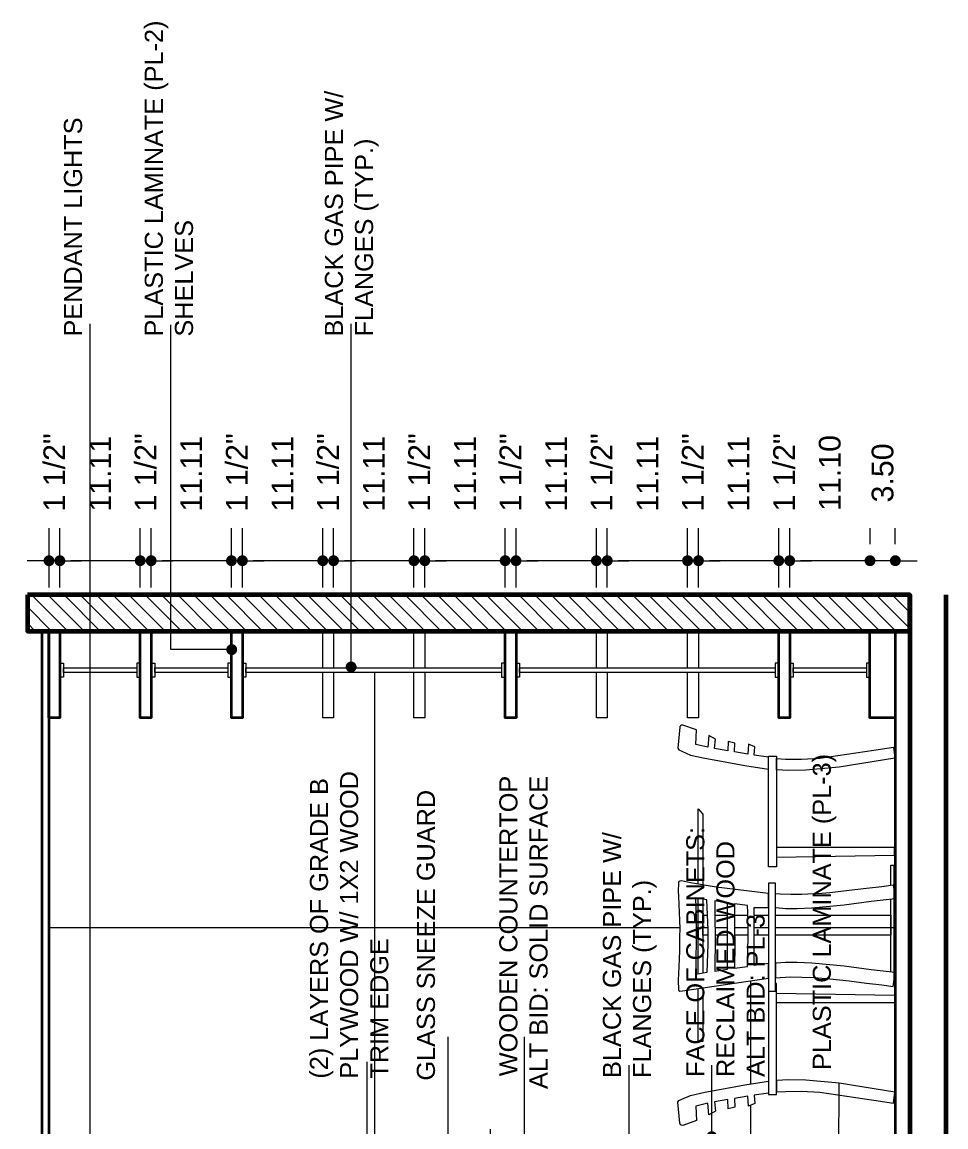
# Model space of a CAD drawing. Extents: x -566 to 72611, y -487 to 32334.
# Drawn here: x 1088 to 1215.7, y 281 to 433.6 of the extents above; entities that cross this region are included whole.
import ezdxf

# ---------------------------------------------------------------- set-up
doc = ezdxf.new("R2010")
doc.units = 0
doc.header["$LTSCALE"] = 0.5
doc.header["$MEASUREMENT"] = 0
doc.layers.get('0').update_dxf_attribs({"color": 20, "linetype": 'CONTINUOUS'})
doc.layers.get('DEFPOINTS').update_dxf_attribs({"linetype": 'CONTINUOUS', "lineweight": 5})
for name, color, linetype, lineweight in [('Annotations', 40, 'CONTINUOUS', 5), ('Framing', 142, 'CONTINUOUS', 35), ('hatch', 253, 'CONTINUOUS', 5), ('viewed', 160, 'CONTINUOUS', 13), ('walls', 191, 'CONTINUOUS', 60)]:
    doc.layers.add(name, color=color, linetype=linetype, lineweight=lineweight)
doc.layers.add('layout', color=7, linetype='CONTINUOUS', lineweight=5, true_color=0xcfcfcf)
doc.styles.get("Standard").update_dxf_attribs({"font": 'arial.ttf'})
doc.dimstyles.new('Arch96', dxfattribs={"dimscale": 96, "dimtxt": 0.03125, "dimasz": 0.015625, "dimexe": 0.046875, "dimexo": 0.0625, "dimgap": 0.03125, "dimtad": 1, "dimtoh": 1, "dimdec": 4, "dimzin": 3, "dimdsep": 46, "dimlunit": 4, "dimtxsty": 'Standard', "dimblk": 'DOT', "dimcen": 0, "dimdle": 0.046875, "dimclrd": 256, "dimclre": 256, "dimclrt": 256, "dimaunit": 1, "dimadec": 3, "dimazin": 2, "dimtfac": 1, "dimtdec": 4, "dimtmove": 2, "dimatfit": 3, "dimldrblk": 'ARO14', "dimfxl": 1, "dimfrac": 2, "dimlwd": -1, "dimlwe": -1, "dimarcsym": 0})
doc.dimstyles.new('Arch96 IN', dxfattribs={"dimscale": 96, "dimtxt": 0.03125, "dimasz": 0.015625, "dimexe": 0.046875, "dimexo": 0.125, "dimgap": 0.03125, "dimtad": 1, "dimtoh": 1, "dimzin": 3, "dimdsep": 46, "dimtxsty": 'Standard', "dimblk": 'DOT', "dimcen": 0, "dimdle": 0.046875, "dimclrd": 256, "dimclre": 256, "dimclrt": 256, "dimaunit": 1, "dimadec": 3, "dimazin": 2, "dimtfac": 1, "dimtmove": 2, "dimatfit": 3, "dimldrblk": 'ARO14', "dimfxl": 1, "dimfrac": 2, "dimlwd": -1, "dimlwe": -1, "dimarcsym": 0})

# ---------------------------------------------------------------- blocks, each defined once
blk = doc.blocks.new('_Dot')
at = {"color": 0, "linetype": 'ByBlock', "lineweight": -2}
blk.add_line((-0.5, 0), (-1, 0), dxfattribs=at)
at = {"color": 0, "linetype": 'ByBlock', "const_width": 0.5}
blk.add_lwpolyline([(-0.25, 0, 1), (0.25, 0, 1)], format="xyb", close=True, dxfattribs=at)
blk = doc.blocks.new('*D52')
at = {"layer": 'Annotations', "transparency": 16777216}
for p, q in [((1152.74, 280.67), (1152.74, 236)), ((1172.74, 193.14), (1172.74, 245)), ((1171.24, 240.5), (1154.24, 240.5))]:
    blk.add_line(p, q, dxfattribs=at)
at = {"layer": 'DEFPOINTS', "color": 0, "transparency": 16777216}
for p in [(1152.74, 292.67), (1152.74, 240.5), (1172.74, 181.14)]:
    blk.add_point(p, dxfattribs=at)
at = {"layer": 'Annotations', "transparency": 16777216, "xscale": 1.5, "yscale": 1.5, "zscale": 1.5, "rotation": 180}
blk.add_blockref('_Dot', (1152.74, 240.5), dxfattribs=at)
at = {"layer": 'Annotations', "transparency": 16777216, "xscale": 1.5, "yscale": 1.5, "zscale": 1.5}
blk.add_blockref('_Dot', (1172.74, 240.5), dxfattribs=at)
at = {"layer": 'Annotations', "transparency": 16777216, "insert": (1162.74, 235.96), "char_height": 3, "attachment_point": 5, "rotation": 180}
blk.add_mtext('20.00', dxfattribs=at)
blk = doc.blocks.new('ARO14')
blk.add_line((0, 0), (-1.02, 0))
at = {"const_width": 0.0625}
blk.add_lwpolyline([(-0.77, 0.47), (0, 0), (-0.77, -0.47)], dxfattribs=at)
blk = doc.blocks.new('*D161')
at = {"layer": 'Annotations', "transparency": 16777216}
for p, q in [((1205.23, 361.5), (1205.23, 363.72)), ((1208.73, 361.5), (1208.73, 363.72)), ((1203.73, 359.22), (1202.23, 359.22)), ((1208.73, 359.22), (1205.23, 359.22)), ((1210.23, 359.22), (1211.73, 359.22))]:
    blk.add_line(p, q, dxfattribs=at)
at = {"layer": 'DEFPOINTS', "color": 0, "transparency": 16777216}
for p in [(1205.23, 359.22), (1205.23, 349.5), (1208.73, 349.5)]:
    blk.add_point(p, dxfattribs=at)
at = {"layer": 'Annotations', "transparency": 16777216, "xscale": 1.5, "yscale": 1.5, "zscale": 1.5}
blk.add_blockref('_Dot', (1205.23, 359.22), dxfattribs=at)
at = {"layer": 'Annotations', "transparency": 16777216, "xscale": 1.5, "yscale": 1.5, "zscale": 1.5, "rotation": 180}
blk.add_blockref('_Dot', (1208.73, 359.22), dxfattribs=at)
at = {"layer": 'Annotations', "transparency": 16777216, "insert": (1206.98, 371.35), "char_height": 3, "attachment_point": 5, "rotation": 90}
blk.add_mtext('3.50', dxfattribs=at)
blk = doc.blocks.new('*D162')
at = {"layer": 'Annotations', "transparency": 16777216}
for p, q in [((1194.13, 361.5), (1194.13, 363.72)), ((1205.23, 361.5), (1205.23, 363.72)), ((1203.73, 359.22), (1195.63, 359.22))]:
    blk.add_line(p, q, dxfattribs=at)
at = {"layer": 'DEFPOINTS', "color": 0, "transparency": 16777216}
for p in [(1194.13, 359.22), (1194.13, 349.5), (1205.23, 349.5)]:
    blk.add_point(p, dxfattribs=at)
at = {"layer": 'Annotations', "transparency": 16777216, "xscale": 1.5, "yscale": 1.5, "zscale": 1.5, "rotation": 180}
blk.add_blockref('_Dot', (1194.13, 359.22), dxfattribs=at)
at = {"layer": 'Annotations', "transparency": 16777216, "xscale": 1.5, "yscale": 1.5, "zscale": 1.5}
blk.add_blockref('_Dot', (1205.23, 359.22), dxfattribs=at)
at = {"layer": 'Annotations', "transparency": 16777216, "insert": (1199.68, 371.34), "char_height": 3, "attachment_point": 5, "rotation": 90}
blk.add_mtext('11.10', dxfattribs=at)
blk = doc.blocks.new('*D163')
at = {"layer": 'Annotations', "transparency": 16777216}
for p, q in [((1192.62, 355.5), (1192.62, 363.72)), ((1194.13, 355.5), (1194.13, 363.72)), ((1191.12, 359.22), (1189.62, 359.22)), ((1194.13, 359.22), (1192.62, 359.22)), ((1195.63, 359.22), (1197.13, 359.22))]:
    blk.add_line(p, q, dxfattribs=at)
at = {"layer": 'DEFPOINTS', "color": 0, "transparency": 16777216}
for p in [(1192.62, 359.22), (1192.62, 349.5), (1194.13, 349.5)]:
    blk.add_point(p, dxfattribs=at)
at = {"layer": 'Annotations', "transparency": 16777216, "xscale": 1.5, "yscale": 1.5, "zscale": 1.5}
blk.add_blockref('_Dot', (1192.62, 359.22), dxfattribs=at)
at = {"layer": 'Annotations', "transparency": 16777216, "xscale": 1.5, "yscale": 1.5, "zscale": 1.5, "rotation": 180}
blk.add_blockref('_Dot', (1194.13, 359.22), dxfattribs=at)
at = {"layer": 'Annotations', "transparency": 16777216, "insert": (1193.37, 371.42), "char_height": 3, "attachment_point": 5, "rotation": 90}
blk.add_mtext('1 1/2"', dxfattribs=at)
blk = doc.blocks.new('*D164')
at = {"layer": 'Annotations', "transparency": 16777216}
for p, q in [((1181.52, 361.5), (1181.52, 363.72)), ((1192.62, 361.5), (1192.62, 363.72)), ((1191.12, 359.22), (1183.02, 359.22))]:
    blk.add_line(p, q, dxfattribs=at)
at = {"layer": 'DEFPOINTS', "color": 0, "transparency": 16777216}
for p in [(1181.52, 359.22), (1181.52, 349.5), (1192.62, 349.5)]:
    blk.add_point(p, dxfattribs=at)
at = {"layer": 'Annotations', "transparency": 16777216, "xscale": 1.5, "yscale": 1.5, "zscale": 1.5, "rotation": 180}
blk.add_blockref('_Dot', (1181.52, 359.22), dxfattribs=at)
at = {"layer": 'Annotations', "transparency": 16777216, "xscale": 1.5, "yscale": 1.5, "zscale": 1.5}
blk.add_blockref('_Dot', (1192.62, 359.22), dxfattribs=at)
at = {"layer": 'Annotations', "transparency": 16777216, "insert": (1187.07, 371.24), "char_height": 3, "attachment_point": 5, "rotation": 90}
blk.add_mtext('11.11', dxfattribs=at)
blk = doc.blocks.new('*D165')
at = {"layer": 'Annotations', "transparency": 16777216}
for p, q in [((1180.01, 355.5), (1180.01, 363.72)), ((1181.52, 355.5), (1181.52, 363.72)), ((1178.51, 359.22), (1177.01, 359.22)), ((1181.52, 359.22), (1180.01, 359.22)), ((1183.02, 359.22), (1184.52, 359.22))]:
    blk.add_line(p, q, dxfattribs=at)
at = {"layer": 'DEFPOINTS', "color": 0, "transparency": 16777216}
for p in [(1180.01, 359.22), (1180.01, 349.5), (1181.52, 349.5)]:
    blk.add_point(p, dxfattribs=at)
at = {"layer": 'Annotations', "transparency": 16777216, "xscale": 1.5, "yscale": 1.5, "zscale": 1.5}
blk.add_blockref('_Dot', (1180.01, 359.22), dxfattribs=at)
at = {"layer": 'Annotations', "transparency": 16777216, "xscale": 1.5, "yscale": 1.5, "zscale": 1.5, "rotation": 180}
blk.add_blockref('_Dot', (1181.52, 359.22), dxfattribs=at)
at = {"layer": 'Annotations', "transparency": 16777216, "insert": (1180.76, 371.42), "char_height": 3, "attachment_point": 5, "rotation": 90}
blk.add_mtext('1 1/2"', dxfattribs=at)
blk = doc.blocks.new('*D166')
at = {"layer": 'Annotations', "transparency": 16777216}
for p, q in [((1168.9, 361.5), (1168.9, 363.72)), ((1180.01, 361.5), (1180.01, 363.72)), ((1178.51, 359.22), (1170.4, 359.22))]:
    blk.add_line(p, q, dxfattribs=at)
at = {"layer": 'DEFPOINTS', "color": 0, "transparency": 16777216}
for p in [(1168.9, 359.22), (1168.9, 349.5), (1180.01, 349.5)]:
    blk.add_point(p, dxfattribs=at)
at = {"layer": 'Annotations', "transparency": 16777216, "xscale": 1.5, "yscale": 1.5, "zscale": 1.5, "rotation": 180}
blk.add_blockref('_Dot', (1168.9, 359.22), dxfattribs=at)
at = {"layer": 'Annotations', "transparency": 16777216, "xscale": 1.5, "yscale": 1.5, "zscale": 1.5}
blk.add_blockref('_Dot', (1180.01, 359.22), dxfattribs=at)
at = {"layer": 'Annotations', "transparency": 16777216, "insert": (1174.46, 371.24), "char_height": 3, "attachment_point": 5, "rotation": 90}
blk.add_mtext('11.11', dxfattribs=at)
blk = doc.blocks.new('*D167')
at = {"layer": 'Annotations', "transparency": 16777216}
for p, q in [((1167.4, 355.5), (1167.4, 363.72)), ((1168.9, 355.5), (1168.9, 363.72)), ((1165.9, 359.22), (1164.4, 359.22)), ((1168.9, 359.22), (1167.4, 359.22)), ((1170.4, 359.22), (1171.9, 359.22))]:
    blk.add_line(p, q, dxfattribs=at)
at = {"layer": 'DEFPOINTS', "color": 0, "transparency": 16777216}
for p in [(1167.4, 359.22), (1167.4, 349.5), (1168.9, 349.5)]:
    blk.add_point(p, dxfattribs=at)
at = {"layer": 'Annotations', "transparency": 16777216, "xscale": 1.5, "yscale": 1.5, "zscale": 1.5}
blk.add_blockref('_Dot', (1167.4, 359.22), dxfattribs=at)
at = {"layer": 'Annotations', "transparency": 16777216, "xscale": 1.5, "yscale": 1.5, "zscale": 1.5, "rotation": 180}
blk.add_blockref('_Dot', (1168.9, 359.22), dxfattribs=at)
at = {"layer": 'Annotations', "transparency": 16777216, "insert": (1168.15, 371.42), "char_height": 3, "attachment_point": 5, "rotation": 90}
blk.add_mtext('1 1/2"', dxfattribs=at)
blk = doc.blocks.new('*D168')
at = {"layer": 'Annotations', "transparency": 16777216}
for p, q in [((1156.29, 361.5), (1156.29, 363.72)), ((1167.4, 361.5), (1167.4, 363.72)), ((1165.9, 359.22), (1157.79, 359.22))]:
    blk.add_line(p, q, dxfattribs=at)
at = {"layer": 'DEFPOINTS', "color": 0, "transparency": 16777216}
for p in [(1156.29, 359.22), (1156.29, 349.5), (1167.4, 349.5)]:
    blk.add_point(p, dxfattribs=at)
at = {"layer": 'Annotations', "transparency": 16777216, "xscale": 1.5, "yscale": 1.5, "zscale": 1.5, "rotation": 180}
blk.add_blockref('_Dot', (1156.29, 359.22), dxfattribs=at)
at = {"layer": 'Annotations', "transparency": 16777216, "xscale": 1.5, "yscale": 1.5, "zscale": 1.5}
blk.add_blockref('_Dot', (1167.4, 359.22), dxfattribs=at)
at = {"layer": 'Annotations', "transparency": 16777216, "insert": (1161.85, 371.24), "char_height": 3, "attachment_point": 5, "rotation": 90}
blk.add_mtext('11.11', dxfattribs=at)
blk = doc.blocks.new('*D169')
at = {"layer": 'Annotations', "transparency": 16777216}
for p, q in [((1154.79, 355.5), (1154.79, 363.72)), ((1156.29, 355.5), (1156.29, 363.72)), ((1153.29, 359.22), (1151.79, 359.22)), ((1156.29, 359.22), (1154.79, 359.22)), ((1157.79, 359.22), (1159.29, 359.22))]:
    blk.add_line(p, q, dxfattribs=at)
at = {"layer": 'DEFPOINTS', "color": 0, "transparency": 16777216}
for p in [(1154.79, 359.22), (1154.79, 349.5), (1156.29, 349.5)]:
    blk.add_point(p, dxfattribs=at)
at = {"layer": 'Annotations', "transparency": 16777216, "xscale": 1.5, "yscale": 1.5, "zscale": 1.5}
blk.add_blockref('_Dot', (1154.79, 359.22), dxfattribs=at)
at = {"layer": 'Annotations', "transparency": 16777216, "xscale": 1.5, "yscale": 1.5, "zscale": 1.5, "rotation": 180}
blk.add_blockref('_Dot', (1156.29, 359.22), dxfattribs=at)
at = {"layer": 'Annotations', "transparency": 16777216, "insert": (1155.54, 371.42), "char_height": 3, "attachment_point": 5, "rotation": 90}
blk.add_mtext('1 1/2"', dxfattribs=at)
blk = doc.blocks.new('*D170')
at = {"layer": 'Annotations', "transparency": 16777216}
for p, q in [((1143.68, 361.5), (1143.68, 363.72)), ((1154.79, 361.5), (1154.79, 363.72)), ((1153.29, 359.22), (1145.18, 359.22))]:
    blk.add_line(p, q, dxfattribs=at)
at = {"layer": 'DEFPOINTS', "color": 0, "transparency": 16777216}
for p in [(1143.68, 359.22), (1143.68, 349.5), (1154.79, 349.5)]:
    blk.add_point(p, dxfattribs=at)
at = {"layer": 'Annotations', "transparency": 16777216, "xscale": 1.5, "yscale": 1.5, "zscale": 1.5, "rotation": 180}
blk.add_blockref('_Dot', (1143.68, 359.22), dxfattribs=at)
at = {"layer": 'Annotations', "transparency": 16777216, "xscale": 1.5, "yscale": 1.5, "zscale": 1.5}
blk.add_blockref('_Dot', (1154.79, 359.22), dxfattribs=at)
at = {"layer": 'Annotations', "transparency": 16777216, "insert": (1149.24, 371.24), "char_height": 3, "attachment_point": 5, "rotation": 90}
blk.add_mtext('11.11', dxfattribs=at)
blk = doc.blocks.new('*D171')
at = {"layer": 'Annotations', "transparency": 16777216}
for p, q in [((1142.18, 355.5), (1142.18, 363.72)), ((1143.68, 355.5), (1143.68, 363.72)), ((1140.68, 359.22), (1139.18, 359.22)), ((1143.68, 359.22), (1142.18, 359.22)), ((1145.18, 359.22), (1146.68, 359.22))]:
    blk.add_line(p, q, dxfattribs=at)
at = {"layer": 'DEFPOINTS', "color": 0, "transparency": 16777216}
for p in [(1142.18, 359.22), (1142.18, 349.5), (1143.68, 349.5)]:
    blk.add_point(p, dxfattribs=at)
at = {"layer": 'Annotations', "transparency": 16777216, "xscale": 1.5, "yscale": 1.5, "zscale": 1.5}
blk.add_blockref('_Dot', (1142.18, 359.22), dxfattribs=at)
at = {"layer": 'Annotations', "transparency": 16777216, "xscale": 1.5, "yscale": 1.5, "zscale": 1.5, "rotation": 180}
blk.add_blockref('_Dot', (1143.68, 359.22), dxfattribs=at)
at = {"layer": 'Annotations', "transparency": 16777216, "insert": (1142.93, 371.42), "char_height": 3, "attachment_point": 5, "rotation": 90}
blk.add_mtext('1 1/2"', dxfattribs=at)
blk = doc.blocks.new('*D172')
at = {"layer": 'Annotations', "transparency": 16777216}
for p, q in [((1131.07, 361.5), (1131.07, 363.72)), ((1142.18, 361.5), (1142.18, 363.72)), ((1140.68, 359.22), (1132.57, 359.22))]:
    blk.add_line(p, q, dxfattribs=at)
at = {"layer": 'DEFPOINTS', "color": 0, "transparency": 16777216}
for p in [(1131.07, 359.22), (1131.07, 349.5), (1142.18, 349.5)]:
    blk.add_point(p, dxfattribs=at)
at = {"layer": 'Annotations', "transparency": 16777216, "xscale": 1.5, "yscale": 1.5, "zscale": 1.5, "rotation": 180}
blk.add_blockref('_Dot', (1131.07, 359.22), dxfattribs=at)
at = {"layer": 'Annotations', "transparency": 16777216, "xscale": 1.5, "yscale": 1.5, "zscale": 1.5}
blk.add_blockref('_Dot', (1142.18, 359.22), dxfattribs=at)
at = {"layer": 'Annotations', "transparency": 16777216, "insert": (1136.62, 371.24), "char_height": 3, "attachment_point": 5, "rotation": 90}
blk.add_mtext('11.11', dxfattribs=at)
blk = doc.blocks.new('*D173')
at = {"layer": 'Annotations', "transparency": 16777216}
for p, q in [((1129.57, 355.5), (1129.57, 363.72)), ((1131.07, 355.5), (1131.07, 363.72)), ((1128.07, 359.22), (1126.57, 359.22)), ((1131.07, 359.22), (1129.57, 359.22)), ((1132.57, 359.22), (1134.07, 359.22))]:
    blk.add_line(p, q, dxfattribs=at)
at = {"layer": 'DEFPOINTS', "color": 0, "transparency": 16777216}
for p in [(1129.57, 359.22), (1129.57, 349.5), (1131.07, 349.5)]:
    blk.add_point(p, dxfattribs=at)
at = {"layer": 'Annotations', "transparency": 16777216, "xscale": 1.5, "yscale": 1.5, "zscale": 1.5}
blk.add_blockref('_Dot', (1129.57, 359.22), dxfattribs=at)
at = {"layer": 'Annotations', "transparency": 16777216, "xscale": 1.5, "yscale": 1.5, "zscale": 1.5, "rotation": 180}
blk.add_blockref('_Dot', (1131.07, 359.22), dxfattribs=at)
at = {"layer": 'Annotations', "transparency": 16777216, "insert": (1130.32, 371.42), "char_height": 3, "attachment_point": 5, "rotation": 90}
blk.add_mtext('1 1/2"', dxfattribs=at)
blk = doc.blocks.new('*D174')
at = {"layer": 'Annotations', "transparency": 16777216}
for p, q in [((1118.46, 361.5), (1118.46, 363.72)), ((1129.57, 361.5), (1129.57, 363.72)), ((1128.07, 359.22), (1119.96, 359.22))]:
    blk.add_line(p, q, dxfattribs=at)
at = {"layer": 'DEFPOINTS', "color": 0, "transparency": 16777216}
for p in [(1118.46, 359.22), (1118.46, 349.5), (1129.57, 349.5)]:
    blk.add_point(p, dxfattribs=at)
at = {"layer": 'Annotations', "transparency": 16777216, "xscale": 1.5, "yscale": 1.5, "zscale": 1.5, "rotation": 180}
blk.add_blockref('_Dot', (1118.46, 359.22), dxfattribs=at)
at = {"layer": 'Annotations', "transparency": 16777216, "xscale": 1.5, "yscale": 1.5, "zscale": 1.5}
blk.add_blockref('_Dot', (1129.57, 359.22), dxfattribs=at)
at = {"layer": 'Annotations', "transparency": 16777216, "insert": (1124.01, 371.24), "char_height": 3, "attachment_point": 5, "rotation": 90}
blk.add_mtext('11.11', dxfattribs=at)
blk = doc.blocks.new('*D175')
at = {"layer": 'Annotations', "transparency": 16777216}
for p, q in [((1116.95, 355.5), (1116.95, 363.72)), ((1118.46, 355.5), (1118.46, 363.72)), ((1115.45, 359.22), (1113.95, 359.22)), ((1118.46, 359.22), (1116.95, 359.22)), ((1119.96, 359.22), (1121.46, 359.22))]:
    blk.add_line(p, q, dxfattribs=at)
at = {"layer": 'DEFPOINTS', "color": 0, "transparency": 16777216}
for p in [(1116.95, 359.22), (1116.95, 349.5), (1118.46, 349.5)]:
    blk.add_point(p, dxfattribs=at)
at = {"layer": 'Annotations', "transparency": 16777216, "xscale": 1.5, "yscale": 1.5, "zscale": 1.5}
blk.add_blockref('_Dot', (1116.95, 359.22), dxfattribs=at)
at = {"layer": 'Annotations', "transparency": 16777216, "xscale": 1.5, "yscale": 1.5, "zscale": 1.5, "rotation": 180}
blk.add_blockref('_Dot', (1118.46, 359.22), dxfattribs=at)
at = {"layer": 'Annotations', "transparency": 16777216, "insert": (1117.71, 371.42), "char_height": 3, "attachment_point": 5, "rotation": 90}
blk.add_mtext('1 1/2"', dxfattribs=at)
blk = doc.blocks.new('*D176')
at = {"layer": 'Annotations', "transparency": 16777216}
for p, q in [((1105.85, 361.5), (1105.85, 363.72)), ((1116.95, 361.5), (1116.95, 363.72)), ((1115.45, 359.22), (1107.35, 359.22))]:
    blk.add_line(p, q, dxfattribs=at)
at = {"layer": 'DEFPOINTS', "color": 0, "transparency": 16777216}
for p in [(1105.85, 359.22), (1105.85, 349.5), (1116.95, 349.5)]:
    blk.add_point(p, dxfattribs=at)
at = {"layer": 'Annotations', "transparency": 16777216, "xscale": 1.5, "yscale": 1.5, "zscale": 1.5, "rotation": 180}
blk.add_blockref('_Dot', (1105.85, 359.22), dxfattribs=at)
at = {"layer": 'Annotations', "transparency": 16777216, "xscale": 1.5, "yscale": 1.5, "zscale": 1.5}
blk.add_blockref('_Dot', (1116.95, 359.22), dxfattribs=at)
at = {"layer": 'Annotations', "transparency": 16777216, "insert": (1111.4, 371.24), "char_height": 3, "attachment_point": 5, "rotation": 90}
blk.add_mtext('11.11', dxfattribs=at)
blk = doc.blocks.new('*D177')
at = {"layer": 'Annotations', "transparency": 16777216}
for p, q in [((1104.34, 355.5), (1104.34, 363.72)), ((1105.85, 355.5), (1105.85, 363.72)), ((1102.84, 359.22), (1101.34, 359.22)), ((1105.85, 359.22), (1104.34, 359.22)), ((1107.35, 359.22), (1108.85, 359.22))]:
    blk.add_line(p, q, dxfattribs=at)
at = {"layer": 'DEFPOINTS', "color": 0, "transparency": 16777216}
for p in [(1104.34, 359.22), (1104.34, 349.5), (1105.85, 349.5)]:
    blk.add_point(p, dxfattribs=at)
at = {"layer": 'Annotations', "transparency": 16777216, "xscale": 1.5, "yscale": 1.5, "zscale": 1.5}
blk.add_blockref('_Dot', (1104.34, 359.22), dxfattribs=at)
at = {"layer": 'Annotations', "transparency": 16777216, "xscale": 1.5, "yscale": 1.5, "zscale": 1.5, "rotation": 180}
blk.add_blockref('_Dot', (1105.85, 359.22), dxfattribs=at)
at = {"layer": 'Annotations', "transparency": 16777216, "insert": (1105.1, 371.42), "char_height": 3, "attachment_point": 5, "rotation": 90}
blk.add_mtext('1 1/2"', dxfattribs=at)
blk = doc.blocks.new('*D178')
at = {"layer": 'Annotations', "transparency": 16777216}
for p, q in [((1093.23, 361.5), (1093.23, 363.72)), ((1104.34, 361.5), (1104.34, 363.72)), ((1102.84, 359.22), (1094.73, 359.22))]:
    blk.add_line(p, q, dxfattribs=at)
at = {"layer": 'DEFPOINTS', "color": 0, "transparency": 16777216}
for p in [(1093.23, 359.22), (1093.23, 349.5), (1104.34, 349.5)]:
    blk.add_point(p, dxfattribs=at)
at = {"layer": 'Annotations', "transparency": 16777216, "xscale": 1.5, "yscale": 1.5, "zscale": 1.5, "rotation": 180}
blk.add_blockref('_Dot', (1093.23, 359.22), dxfattribs=at)
at = {"layer": 'Annotations', "transparency": 16777216, "xscale": 1.5, "yscale": 1.5, "zscale": 1.5}
blk.add_blockref('_Dot', (1104.34, 359.22), dxfattribs=at)
at = {"layer": 'Annotations', "transparency": 16777216, "insert": (1098.79, 371.24), "char_height": 3, "attachment_point": 5, "rotation": 90}
blk.add_mtext('11.11', dxfattribs=at)
blk = doc.blocks.new('*D179')
at = {"layer": 'Annotations', "transparency": 16777216}
for p, q in [((1091.73, 355.5), (1091.73, 363.72)), ((1093.23, 355.5), (1093.23, 363.72)), ((1090.23, 359.22), (1088.73, 359.22)), ((1093.23, 359.22), (1091.73, 359.22)), ((1094.73, 359.22), (1096.23, 359.22))]:
    blk.add_line(p, q, dxfattribs=at)
at = {"layer": 'DEFPOINTS', "color": 0, "transparency": 16777216}
for p in [(1091.73, 359.22), (1091.73, 349.5), (1093.23, 349.5)]:
    blk.add_point(p, dxfattribs=at)
at = {"layer": 'Annotations', "transparency": 16777216, "xscale": 1.5, "yscale": 1.5, "zscale": 1.5}
blk.add_blockref('_Dot', (1091.73, 359.22), dxfattribs=at)
at = {"layer": 'Annotations', "transparency": 16777216, "xscale": 1.5, "yscale": 1.5, "zscale": 1.5, "rotation": 180}
blk.add_blockref('_Dot', (1093.23, 359.22), dxfattribs=at)
at = {"layer": 'Annotations', "transparency": 16777216, "insert": (1092.48, 371.42), "char_height": 3, "attachment_point": 5, "rotation": 90}
blk.add_mtext('1 1/2"', dxfattribs=at)

msp = doc.modelspace()

# ---------------------------------------------------------------- hatches: boundary and pattern name
at = {"layer": 'hatch'}
h = msp.add_hatch(dxfattribs=at)
h.set_pattern_fill('ANSI31', color=256, scale=0.5, style=0)
h.set_pattern_definition([(315, (-471.308, 213.3685), (1.122532, 1.122532), [])])
h.paths.add_polyline_path([(1088.74218, 354.50568), (1088.74218, 349.49997), (1210.72504, 349.49997), (1210.72504, 354.50568)])

# ---------------------------------------------------------------- linework, layer by layer
for p, q in [((1115.53647, 354.50568), (1088.74218, 354.50568)), ((1088.74218, 349.49997), (1130.22504, 349.49997)), ((1130.22504, 349.49997), (1088.74218, 349.49997)), ((1088.74218, 349.49997), (1130.22504, 349.49997)), ((1088.74218, 349.49997), (1130.22504, 349.49997)), ((1130.22504, 349.49997), (1088.74218, 349.49997)), ((1130.22504, 349.49997), (1088.74218, 349.49997)), ((1088.74218, 349.49997), (1130.22504, 349.49997)), ((1088.74218, 349.49997), (1130.22504, 349.49997)), ((1130.22504, 349.49997), (1088.74218, 349.49997)), ((1208.72504, 349.49997), (1208.72504, 279.74708))]:
    msp.add_line(p, q)
at = {"layer": 'Framing'}
for p, q in [((1090.72504, 349.49997), (1090.72504, 173.7514)), ((1091.72504, 349.49997), (1091.72504, 173.7514)), ((1208.72504, 349.49997), (1208.72504, -4.98036))]:
    msp.add_line(p, q, dxfattribs=at)
for points in [[(1093.23075, 349.49997), (1093.23075, 337.49997), (1091.72504, 337.49997), (1091.72504, 349.49997)], [(1105.84901, 349.49997), (1105.84901, 337.49997), (1104.34329, 337.49997), (1104.34329, 349.49997)], [(1118.46012, 349.49997), (1118.46012, 337.49997), (1116.9544, 337.49997), (1116.9544, 349.49997)], [(1156.29345, 349.49997), (1156.29345, 337.49997), (1154.78774, 337.49997), (1154.78774, 349.49997)], [(1194.12679, 349.49997), (1194.12679, 337.49997), (1192.62107, 337.49997), (1192.62107, 349.49997)], [(1208.72504, 349.49997), (1208.72504, 337.49997), (1205.22504, 337.49997), (1205.22504, 349.49997)]]:
    msp.add_lwpolyline(points, close=True, dxfattribs=at)
for points in [[(1116.9544, 344.44283), (1116.9544, 349.49997), (1118.46012, 349.49997), (1118.46012, 344.44283)], [(1118.46012, 343.7914), (1118.46012, 337.49997), (1116.9544, 337.49997), (1116.9544, 343.7914)]]:
    msp.add_lwpolyline(points, dxfattribs=at)
at = {"layer": 'layout'}
for p, q in [((1136.72504, 343.7914), (1136.72504, 173.74997)), ((1178.91138, 308.5), (1091.72504, 308.5)), ((1181.48058, 308.5), (1181.20163, 308.5)), ((1182.84215, 308.5), (1182.12681, 308.5)), ((1185.52752, 308.5), (1183.80098, 308.5)), ((1188.35562, 308.5), (1186.50457, 308.5)), ((1191.17591, 308.5), (1189.21023, 308.5)), ((1208.72504, 308.5), (1192.16182, 308.5)), ((1188.72504, 301.16781), (1188.72504, 286.92554)), ((1188.72504, 283.97551), (1188.72504, 279.75426))]:
    msp.add_line(p, q, dxfattribs=at)
for points in [[(1178.92695, 336.22523), (1178.6701, 333.3316), (1178.80725, 333.09159), (1179.21869, 332.88586), (1180.41874, 332.37156), (1182.37311, 331.92582), (1184.20747, 331.6001), (1187.92762, 330.9315), (1191.18489, 330.41719), (1191.18489, 332.06297), (1189.23053, 332.34309), (1189.2991, 333.50303), (1188.44192, 333.88019), (1188.34536, 332.47657), (1186.50653, 332.81899), (1186.55613, 334.01734), (1185.63038, 334.25735), (1185.58042, 332.94551), (1183.75316, 333.28017), (1183.88174, 334.56593), (1182.95599, 335.08024), (1182.78719, 333.4545), (1181.13877, 333.8459), (1181.24163, 335.83455), (1179.35584, 336.5203), (1179.15012, 336.48742), (1179.03793, 336.42989), (1178.98619, 336.32058), (1178.91146, 336.21701)], [(1181.48097, 314.54238), (1181.48164, 324.93126), (1182.12681, 324.18927), (1182.12681, 314.43474)], [(1208.1003, 314.39614), (1208.1003, 317.15503), (1208.5326, 317.15503), (1208.5326, 300.58693), (1208.455, 300.58693)], [(1181.48017, 302.17126), (1181.48084, 312.5626)], [(1182.12681, 312.45939), (1182.12681, 302.27543)], [(1208.1003, 302.39463), (1208.1003, 312.46067)], [(1182.85313, 307.47921), (1182.12681, 307.47912), (1182.12681, 310.25638), (1182.76984, 310.25646)], [(1183.76675, 310.25658), (1185.52752, 310.2568)], [(1186.49556, 310.25692), (1188.34261, 310.25715)], [(1189.20713, 310.25726), (1191.17591, 310.2575)], [(1192.16182, 310.25763), (1208.1003, 310.25961), (1208.1003, 307.48235), (1192.16182, 307.48037)], [(1185.52752, 307.47955), (1183.82139, 307.47933)], [(1188.36317, 307.4799), (1186.51212, 307.47967)], [(1191.17591, 307.48025), (1189.21203, 307.48)], [(1191.18489, 299.75795), (1191.18489, 285.49672), (1192.31637, 285.49672), (1192.31637, 300.82305), (1192.16182, 300.82305)], [(1182.12681, 300.20721), (1182.12681, 292.80071), (1181.47956, 292.79987), (1181.48004, 300.11305)], [(1178.92695, 281.5059), (1178.6701, 284.39953), (1178.80725, 284.63954), (1179.21869, 284.84527), (1180.41874, 285.35957), (1182.37311, 285.8053), (1184.20747, 286.13103), (1187.92762, 286.79963), (1191.18489, 287.31394), (1191.18489, 285.66816), (1189.23053, 285.38804), (1189.2991, 284.2281), (1188.44192, 283.85094), (1188.34536, 285.25456), (1186.50653, 284.91214), (1186.55613, 283.71379), (1185.63038, 283.47378), (1185.58042, 284.78561), (1183.75316, 284.45096), (1183.88174, 283.1652), (1182.95599, 282.65089), (1182.78719, 284.27663), (1181.13877, 283.88523), (1181.24163, 281.89657), (1179.35584, 281.21083), (1179.15012, 281.24371), (1179.03793, 281.30124), (1178.98619, 281.41055), (1178.91146, 281.51412)]]:
    msp.add_lwpolyline(points, dxfattribs=at)
for points in [[(1208.67131, 331.92582), (1200.95671, 330.69149), (1196.37939, 330.2629), (1193.945, 330.24576), (1192.31637, 330.31433), (1192.31637, 331.87439), (1193.5507, 331.82296), (1195.74508, 331.80582), (1198.31661, 331.92582), (1205.75691, 333.0573), (1208.46559, 333.46874)], [(1191.18489, 316.90808), (1191.18489, 332.23441), (1192.31637, 332.23441), (1192.31637, 316.90808)], [(1208.63702, 319.58247), (1192.31637, 319.58247), (1192.31637, 318.24612), (1208.63702, 318.55386)], [(1178.73867, 299.90167), (1178.9444, 299.76453), (1179.32156, 299.79881), (1191.17591, 301.52461), (1191.17591, 303.55691), (1189.21944, 303.28107), (1189.20526, 311.31747), (1191.17591, 311.32095), (1191.17591, 313.26378), (1183.95031, 314.13082), (1180.42523, 314.71833), (1179.15992, 314.9752), (1178.92725, 314.97085), (1178.79011, 314.88514), (1178.73867, 314.76513), (1178.74659, 314.61875), (1178.69873, 313.60537), (1178.73855, 312.84828), (1178.87582, 309.53635), (1178.91609, 308.36267), (1178.91011, 307.23911), (1178.87582, 305.31904), (1178.84154, 304.18756), (1178.77296, 302.13034), (1178.70439, 301.30745)], [(1191.17591, 314.64928), (1191.17591, 299.75795), (1192.16182, 299.75795), (1192.16182, 314.64928)], [(1208.6959, 312.53042), (1205.37975, 312.14208), (1201.67674, 311.62778), (1197.18513, 311.21633), (1195.1622, 311.14776), (1193.5507, 311.14776), (1192.23659, 311.2526), (1192.16182, 311.28491), (1192.16182, 313.24487), (1192.83067, 313.20498), (1194.27073, 313.13641), (1195.79651, 313.15355), (1197.45943, 313.22213), (1198.55662, 313.2907), (1199.65381, 313.39356), (1202.36249, 313.685), (1204.7283, 313.99359), (1206.8541, 314.2336), (1208.4313, 314.43932)], [(1181.10448, 302.11074), (1182.71598, 302.37035), (1182.85313, 306.17621), (1182.85313, 308.23344), (1182.6828, 312.37057), (1181.09733, 312.62387), (1181.20735, 309.74207), (1181.197, 307.49239), (1181.13877, 303.45039)], [(1183.76242, 302.5253), (1185.52752, 302.78573), (1185.52752, 311.90216), (1183.76173, 312.22789), (1183.76688, 310.20495), (1183.83031, 307.03339), (1183.7595, 302.89509)], [(1186.48756, 302.92737), (1188.27677, 303.17535), (1188.36406, 307.35912), (1188.33906, 310.7364), (1188.30478, 311.49071), (1188.27544, 311.57311), (1186.48756, 311.81889), (1186.5047, 308.47345), (1186.52185, 306.17621)], [(1208.6959, 302.32488), (1205.37975, 302.71322), (1201.67674, 303.22752), (1197.18513, 303.63897), (1195.1622, 303.70754), (1193.5507, 303.70754), (1192.23659, 303.6027), (1192.16182, 303.57818), (1192.16182, 301.60967), (1192.83067, 301.65032), (1194.27073, 301.71889), (1195.79651, 301.70175), (1197.45943, 301.63317), (1198.55662, 301.5646), (1199.65381, 301.46174), (1202.36249, 301.1703), (1204.7283, 300.86171), (1206.8541, 300.6217), (1208.4313, 300.41598)], [(1208.63702, 298.14866), (1192.31637, 298.14866), (1192.31637, 299.48501), (1208.63702, 299.17727)], [(1208.67131, 285.8053), (1200.95671, 287.03964), (1196.37939, 287.46823), (1193.945, 287.48537), (1192.31637, 287.4168), (1192.31637, 285.85673), (1193.5507, 285.90817), (1195.74508, 285.92531), (1198.31661, 285.8053), (1205.75691, 284.67383), (1208.46559, 284.26238)]]:
    msp.add_lwpolyline(points, close=True, dxfattribs=at)
at = {"layer": 'viewed'}
for points in [[(1129.56552, 344.44283), (1129.56552, 349.49997), (1131.07123, 349.49997), (1131.07123, 344.44283)], [(1142.17663, 344.44283), (1142.17663, 349.49997), (1143.68234, 349.49997), (1143.68234, 344.44283)], [(1167.39885, 344.44283), (1167.39885, 349.49997), (1168.90456, 349.49997), (1168.90456, 344.44283)], [(1180.00996, 344.44283), (1180.00996, 349.49997), (1181.51567, 349.49997), (1181.51567, 344.44283)], [(1131.07123, 343.7914), (1131.07123, 337.49997), (1129.56552, 337.49997), (1129.56552, 343.7914)], [(1143.68234, 343.7914), (1143.68234, 337.49997), (1142.17663, 337.49997), (1142.17663, 343.7914)], [(1192.12393, 343.7914), (1156.79059, 343.7914), (1156.79059, 344.44283), (1192.12393, 344.44283)], [(1168.90456, 343.7914), (1168.90456, 337.49997), (1167.39885, 337.49997), (1167.39885, 343.7914)], [(1181.51567, 343.7914), (1181.51567, 337.49997), (1180.00996, 337.49997), (1180.00996, 343.7914)]]:
    msp.add_lwpolyline(points, dxfattribs=at)
for points in [[(1093.7279, 345.07711), (1093.7279, 343.13997), (1093.23075, 343.13997), (1093.23075, 345.07711)], [(1103.84615, 345.07711), (1103.84615, 343.13997), (1104.34329, 343.13997), (1104.34329, 345.07711)], [(1106.34615, 345.07711), (1106.34615, 343.13997), (1105.84901, 343.13997), (1105.84901, 345.07711)], [(1116.45726, 345.07711), (1116.45726, 343.13997), (1116.9544, 343.13997), (1116.9544, 345.07711)], [(1118.95726, 345.07711), (1118.95726, 343.13997), (1118.46012, 343.13997), (1118.46012, 345.07711)], [(1154.29059, 345.07711), (1154.29059, 343.13997), (1154.78774, 343.13997), (1154.78774, 345.07711)], [(1156.79059, 345.07711), (1156.79059, 343.13997), (1156.29345, 343.13997), (1156.29345, 345.07711)], [(1192.12393, 345.07711), (1192.12393, 343.13997), (1192.62107, 343.13997), (1192.62107, 345.07711)], [(1194.62393, 345.07711), (1194.62393, 343.13997), (1194.12679, 343.13997), (1194.12679, 345.07711)], [(1204.72847, 345.07711), (1204.72847, 343.13997), (1205.22562, 343.13997), (1205.22562, 345.07711)], [(1093.7279, 343.7914), (1093.7279, 344.44283), (1103.84615, 344.44283), (1103.84615, 343.7914)], [(1106.34615, 343.7914), (1106.34615, 344.44283), (1116.46568, 344.44283), (1116.46568, 343.7914)], [(1118.92058, 343.7914), (1118.92058, 344.44283), (1154.29059, 344.44283), (1154.29059, 343.7914)], [(1194.62393, 343.7914), (1194.62393, 344.44283), (1204.72847, 344.44283), (1204.72847, 343.7914)]]:
    msp.add_lwpolyline(points, close=True, dxfattribs=at)
at = {"layer": 'walls'}
for p, q in [((1210.72504, 354.50568), (1210.72504, -9.98574)), ((1215.72504, 354.50568), (1215.72504, -9.98574))]:
    msp.add_line(p, q, dxfattribs=at)
msp.add_lwpolyline([(1088.74218, 354.50568), (1088.74218, 349.49997), (1210.72504, 349.49997), (1210.72504, 354.50568)], close=True, dxfattribs=at)

# ---------------------------------------------------------------- texts
at = {"layer": 'Annotations', "char_height": 2.5, "attachment_point": 1, "rotation": 90}
for s, insert in [('{\\f@Arial Unicode MS|b0|i0|c0|p34;PLASTIC LAMINATE (PL-2) SHELVES}', (1104.96535, 390.18619, 34)), ('{\\fHelvetica|b0|i0|c0|p2;BLACK GAS PIPE W/ FLANGES (TYP.)}', (1129.86366, 390.18619, 34)), ('PENDANT LIGHTS', (1093.79642, 390.18619, 34)), ('{\\f@Arial Unicode MS|b0|i0|c0|p34; PLASTIC LAMINATE (PL-3)}', (1197.31545, 287.89872, 34)), ('(2) LAYERS OF GRADE B PLYWOOD W/ 1X2 WOOD TRIM EDGE', (1127.79923, 287.66656, 34)), ('\\pi7.7694;{\\f@Arial Unicode MS|b0|i0|c0|p34;WOODEN COUNTERTOP\\P\\pi6.0027;ALT BID: SOLID SURFACE}', (1153.98431, 280.22648, 34)), ('GLASS SNEEZE GUARD', (1142.58099, 287.39549, 34)), ('FACE OF CABINETS: RECLAIMED WOOD\\PALT BID: PL-3', (1179.82526, 287.89872, 34)), ('{\\fHelvetica|b0|i0|c0|p2;BLACK GAS PIPE W/ FLANGES (TYP.)}', (1168.29901, 287.76434, 34))]:
    msp.add_mtext_dynamic_manual_height_columns(s, width=49.0944694, gutter_width=12.5, heights=[0], dxfattribs=dict(at, insert=insert))

# ---------------------------------------------------------------- dimensions: what is measured, and where the dimension line sits
at = {"layer": 'Annotations'}
for base, p1, p2, dimstyle, picture, middle in [((1091.72504, 359.21644), (1093.23075, 349.49997), (1091.72504, 349.49997), 'Arch96', '*D179', (1092.4779, 371.42108)), ((1093.23075, 359.21644), (1104.34329, 349.49997), (1093.23075, 349.49997), 'Arch96 IN', '*D178', (1098.78702, 371.241)), ((1104.34329, 359.21644), (1105.84901, 349.49997), (1104.34329, 349.49997), 'Arch96', '*D177', (1105.09615, 371.42108)), ((1105.84901, 359.21644), (1116.9544, 349.49997), (1105.84901, 349.49997), 'Arch96 IN', '*D176', (1111.40171, 371.241)), ((1116.9544, 359.21644), (1118.46012, 349.49997), (1116.9544, 349.49997), 'Arch96', '*D175', (1117.70726, 371.42108)), ((1118.46012, 359.21644), (1129.56552, 349.49997), (1118.46012, 349.49997), 'Arch96 IN', '*D174', (1124.01282, 371.241)), ((1129.56552, 359.21644), (1131.07123, 349.49997), (1129.56552, 349.49997), 'Arch96', '*D173', (1130.31837, 371.42108)), ((1131.07123, 359.21644), (1142.17663, 349.49997), (1131.07123, 349.49997), 'Arch96 IN', '*D172', (1136.62393, 371.241)), ((1142.17663, 359.21644), (1143.68234, 349.49997), (1142.17663, 349.49997), 'Arch96', '*D171', (1142.92948, 371.42108)), ((1143.68234, 359.21644), (1154.78774, 349.49997), (1143.68234, 349.49997), 'Arch96 IN', '*D170', (1149.23504, 371.241)), ((1154.78774, 359.21644), (1156.29345, 349.49997), (1154.78774, 349.49997), 'Arch96', '*D169', (1155.54059, 371.42108)), ((1156.29345, 359.21644), (1167.39885, 349.49997), (1156.29345, 349.49997), 'Arch96 IN', '*D168', (1161.84615, 371.241)), ((1167.39885, 359.21644), (1168.90456, 349.49997), (1167.39885, 349.49997), 'Arch96', '*D167', (1168.15171, 371.42108)), ((1168.90456, 359.21644), (1180.00996, 349.49997), (1168.90456, 349.49997), 'Arch96 IN', '*D166', (1174.45726, 371.241)), ((1180.00996, 359.21644), (1181.51567, 349.49997), (1180.00996, 349.49997), 'Arch96', '*D165', (1180.76282, 371.42108)), ((1181.51567, 359.21644), (1192.62107, 349.49997), (1181.51567, 349.49997), 'Arch96 IN', '*D164', (1187.06837, 371.241)), ((1192.62107, 359.21644), (1194.12679, 349.49997), (1192.62107, 349.49997), 'Arch96', '*D163', (1193.37393, 371.42108)), ((1194.12679, 359.21644), (1205.22504, 349.49997), (1194.12679, 349.49997), 'Arch96 IN', '*D162', (1199.67591, 371.34332)), ((1205.22504, 359.21644), (1208.72504, 349.49997), (1205.22504, 349.49997), 'Arch96 IN', '*D161', (1206.97504, 371.34741)), ((1152.73504, 240.49521), (1172.73504, 181.14129), (1152.73504, 292.66554), 'Arch96 IN', '*D52', (1162.73504, 235.96349))]:
    dim = msp.add_linear_dim(base=base, p1=p1, p2=p2, angle=180, dimstyle=dimstyle, dxfattribs=at)
    dim.commit()
    dim.dimension.update_dxf_attribs({"geometry": picture, "text_midpoint": middle})

# ---------------------------------------------------------------- leaders
for points in [[(1097.4308, 265.27013), (1097.4308, 391.9432)], [(1116.98996, 346.93857), (1108.59155, 346.93857), (1108.59155, 391.8297)], [(1133.49804, 344.5487), (1133.49804, 391.9432)], [(1155.31906, 248.54984), (1146.89065, 248.54984), (1146.89065, 293.44097)], [(1175.02669, 262.28671), (1157.47542, 262.28671), (1157.47542, 293.44097)], [(1146.28076, 224.21191), (1135.70447, 224.21191), (1135.69447, 289.98811)], [(1171.93339, 276.34674), (1171.93339, 289.52134)], [(1183.35448, 279.64309), (1183.35448, 289.52134)], [(1200.84467, 242.96885), (1200.95671, 287.03964)]]:
    msp.add_leader(points, dimstyle='Arch96', override={"dimtad": 0, "dimldrblk": 'Dot'}, dxfattribs=at)

doc.saveas('drawing.dxf')
